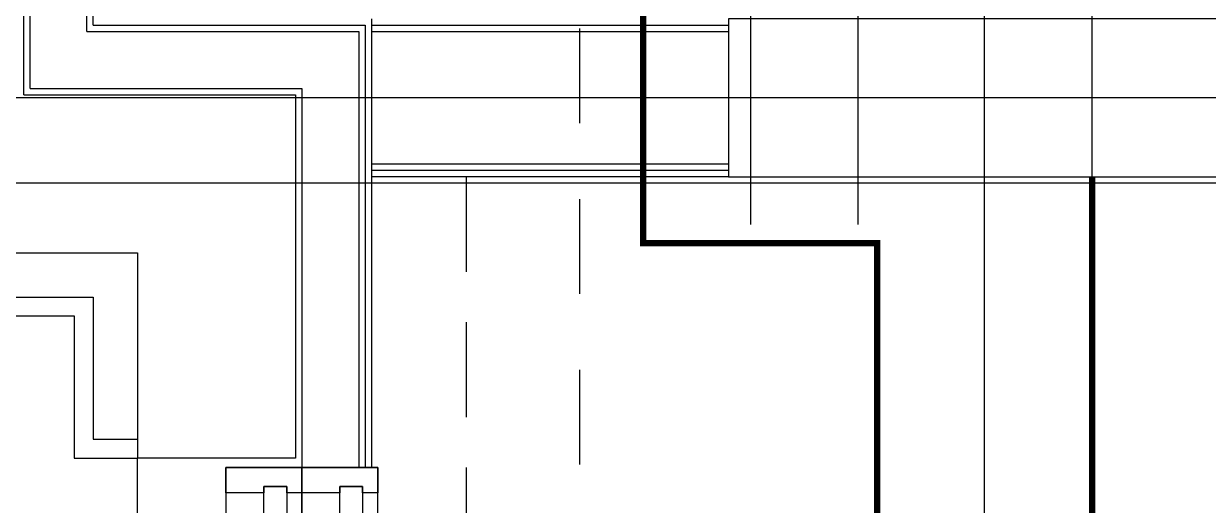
# Model space of a CAD drawing. Header units: millimetres. Extents: x 7086022 to 7120578, y 229555 to 276126.
# Drawn here: x 7107038 to 7108912, y 261235 to 261997 of the extents above; entities that cross this region are included whole.
import ezdxf
from ezdxf.xclip import XClip

# ---------------------------------------------------------------- set-up
doc = ezdxf.new("R2010")
doc.units = ezdxf.units.MM
doc.header["$LTSCALE"] = 100
doc.header["$XCLIPFRAME"] = 2
for name, pattern in [('ST-DASH', [2.7, 1.5, -1.2]), ('U-84C-EX$0$CEN', [62, 60, -1, 0, -1]), ('U-84C-EX$0$HID', [2.3, 1.5, -0.8])]:
    doc.linetypes.add(name, pattern=pattern)
for name, color, linetype in [('BP', 7, 'Continuous'), ('U-84C-EX$0$A-커텐박스', 11, 'U-84C-EX$0$HID'), ('U-84C-EX$0$CEN', 1, 'U-84C-EX$0$CEN'), ('U-84C-EX$0$COL', 2, 'Continuous'), ('U-84C-EX$0$FIN', 5, 'Continuous'), ('U-84C-EX$0$INSUL_line', 8, 'Continuous'), ('U-84C-EX$0$WIN', 4, 'Continuous'), ('U-84C-EX$0$발코니 입면선', 4, 'Continuous'), ('U-84C-EX$0$확장전', 4, 'U-84C-EX$0$HID'), ('결로방지', 4, 'ST-DASH'), ('기단부-석재', 6, 'Continuous')]:
    doc.layers.add(name, color=color, linetype=linetype)
doc.layers.add('U-84C-EX$0$MC', color=152, linetype='Continuous', plot=False)

# ---------------------------------------------------------------- blocks, each defined once
blk = doc.blocks.new('U-84C-EX$0$WIN_2_1200')
at = {"layer": 'U-84C-EX$0$WIN'}
blk.add_line((0, -290), (0, 50), dxfattribs=at)
at = {"layer": 'U-84C-EX$0$WIN', "color": 5, "linetype": 'Continuous'}
for p, q in [((35, -24), (500, -24)), ((-500, -60), (-35, -60)), ((35, -60), (500, -60)), ((-500, -96), (-35, -96)), ((35, -144), (500, -144)), ((-500, -180), (-35, -180)), ((35, -180), (500, -180)), ((-500, -216), (-35, -216))]:
    blk.add_line(p, q, dxfattribs=at)
at = {"layer": 'U-84C-EX$0$WIN'}
for points in [[(-560, -96), (-570, -96), (-570, -60), (-560, -60), (-560, 0), (-600, 0), (-600, -120), (-560, -120)], [(-600, 0), (600, 0), (600, -120), (-600, -120)], [(560, -24), (570, -24), (570, -60), (560, -60), (560, -120), (600, -120), (600, 0), (560, 0)], [(-35, -60), (35, -60), (35, -24), (-35, -24)], [(570, -24), (500, -24), (500, -60), (570, -60)], [(-570, -96), (-500, -96), (-500, -60), (-570, -60)], [(-35, -96), (35, -96), (35, -60), (-35, -60)], [(-560, -216), (-570, -216), (-570, -180), (-560, -180), (-560, -120), (-600, -120), (-600, -240), (-560, -240)], [(-600, -120), (600, -120), (600, -240), (-600, -240)], [(560, -144), (570, -144), (570, -180), (560, -180), (560, -240), (600, -240), (600, -120), (560, -120)], [(-35, -180), (35, -180), (35, -144), (-35, -144)], [(570, -144), (500, -144), (500, -180), (570, -180)], [(-570, -216), (-500, -216), (-500, -180), (-570, -180)], [(-35, -216), (35, -216), (35, -180), (-35, -180)]]:
    blk.add_lwpolyline(points, close=True, dxfattribs=at)
blk = doc.blocks.new('U-84C-EX')
at = {"layer": 'U-84C-EX$0$A-커텐박스'}
blk.add_line((6605, 1570), (4485, 1570), dxfattribs=at)
at = {"layer": 'U-84C-EX$0$CEN'}
for p, q in [((6730, -1980), (6730, 3020)), ((6530, 1120), (10535, 1120)), ((4095, 750), (6930, 750))]:
    blk.add_line(p, q, dxfattribs=at)
at = {"layer": 'U-84C-EX$0$COL'}
for p, q in [((6485, 2520), (6485, 2090)), ((6735, 2270), (8235, 2270)), ((6735, 2270), (6735, 1840)), ((6160, 1840), (6160, 2090)), ((6485, 2090), (6160, 2090)), ((6735, 1840), (6160, 1840))]:
    blk.add_line(p, q, dxfattribs=at)
blk.add_lwpolyline([(6605, 1155), (6605, -345), (6855, -345), (6855, 1155)], close=True, dxfattribs=at)
at = {"layer": 'U-84C-EX$0$FIN'}
for p, q in [((6845, 2160), (8250, 2160)), ((6845, 2160), (6845, 1730)), ((6845, 1730), (6145, 1730)), ((6855, 1720), (6145, 1720))]:
    blk.add_line(p, q, dxfattribs=at)
for points in [[(6605, 1155), (6605, 1720)], [(6615, 1155), (6615, 1720)], [(6625, 1155), (6625, 1720)], [(6835, 1720), (6835, 1155)], [(6845, 1720), (6845, 1155)]]:
    blk.add_lwpolyline(points, dxfattribs=at)
at = {"layer": 'U-84C-EX$0$INSUL_line'}
for p, q in [((6745, 2260), (8250, 2260)), ((6745, 2260), (6745, 1830)), ((6835, 2170), (8250, 2170)), ((6835, 2170), (6835, 1740)), ((6745, 1830), (6145, 1830)), ((6835, 1740), (6145, 1740))]:
    blk.add_line(p, q, dxfattribs=at)
at = {"layer": 'U-84C-EX$0$MC'}
for p, q in [((6595, -1980), (6595, 3020)), ((6530, 950), (10535, 950)), ((4095, 580), (6930, 580))]:
    blk.add_line(p, q, dxfattribs=at)
at = {"layer": 'U-84C-EX$0$발코니 입면선'}
blk.add_line((4930, 2090), (6160, 2090), dxfattribs=at)
at = {"layer": 'U-84C-EX$0$확장전', "const_width": 10}
for points in [[(10165, 1290), (6500, 1290), (6500, 920), (4485, 920)], [(6605, 580), (4485, 580)]]:
    blk.add_lwpolyline(points, dxfattribs=at)
at = {"layer": 'U-84C-EX$0$WIN', "xscale": -1}
blk.add_blockref('U-84C-EX$0$WIN_2_1200', (5545, 1950), dxfattribs=at)
blk = doc.blocks.new('기단부-302-TF')
at = {"layer": '기단부-석재'}
for points in [[(4145, 7980), (4045, 7980), (4045, 6130), (4475, 6130), (4475, 5905), (4575, 5905)], [(4145, 7950), (4075, 7950), (4075, 6160), (4505, 6160), (4505, 5935), (4575, 5935)]]:
    blk.add_lwpolyline(points, dxfattribs=at)

msp = doc.modelspace()

# ---------------------------------------------------------------- block references
at = {"layer": 'BP'}
ref = msp.add_blockref('U-84C-EX', (7109308.1, 255149.9), dxfattribs=dict(at, rotation=90.00000000000001))
XClip(ref).set_block_clipping_path([(17025.0000000027, -7770.1978698205), (17025.0000000019, 3020), (4400.0000000005, 3020), (4400.0000000005, 2090.0000000009), (4294.9999999999, 2090), (4295.0000000005, 325.0000000009), (-0.0000000001, 325.0000000009), (-0.0000000001, -7770.1978698205)])

# ---------------------------------------------------------------- next in the draw order: linework, layer by layer
at = {"layer": '결로방지'}
msp.add_lwpolyline([(7114428.1, 266174.9), (7114428.1, 265844.9), (7115878.1, 265844.9), (7115878.1, 255589.9), (7109813.1, 255589.9), (7109813.1, 259949.9), (7107918.1, 259949.9), (7107918.1, 262284.9), (7107488.1, 262284.9), (7107488.1, 264994.9), (7109323.1, 264994.9), (7109323.1, 266174.9)], dxfattribs=at)

# ---------------------------------------------------------------- next in the draw order: block references
at = {"layer": '기단부-석재'}
msp.add_blockref('기단부-302-TF', (7102643.1, 255404.9), dxfattribs=at)

doc.saveas('drawing.dxf')
